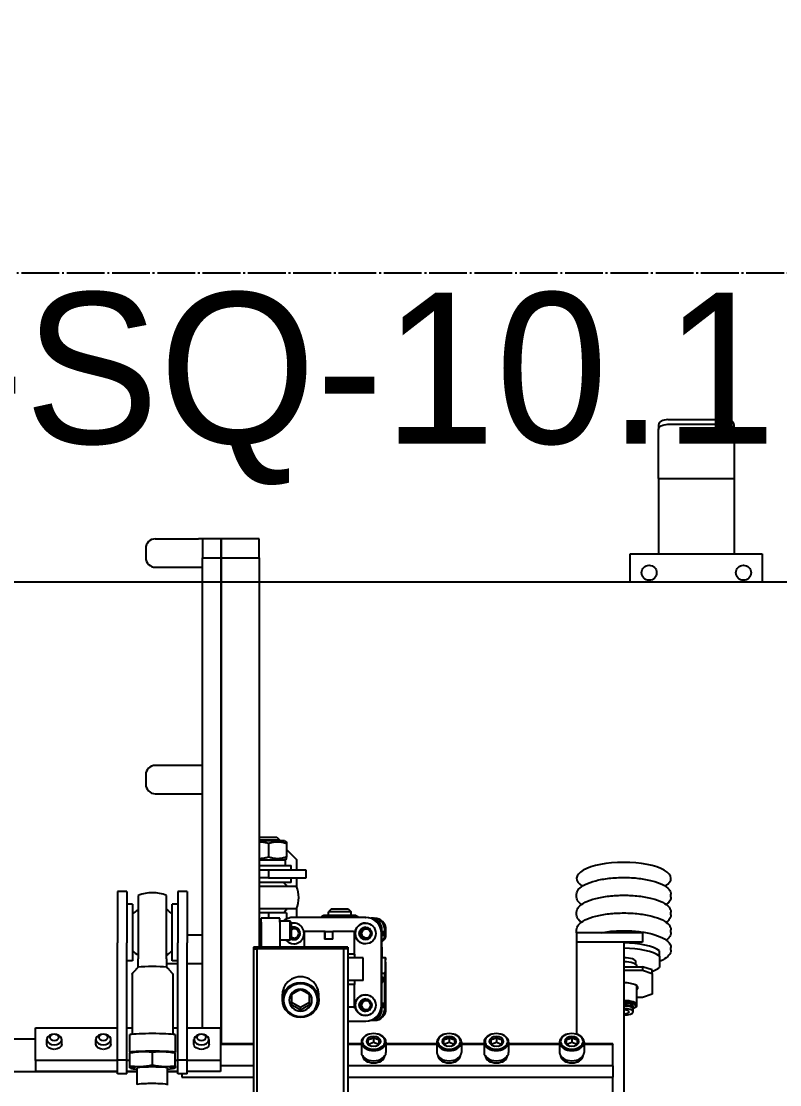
# Model space of a CAD drawing. Header units: millimetres. Extents: x -383313 to -161684, y -117025 to 99224.
# Drawn here: x -342946 to -342544, y -6012 to -5449 of the extents above; entities that cross this region are included whole.
import ezdxf
from ezdxf import colors
from ezdxf.entities.mleader import LeaderData, LeaderLine
from ezdxf.math import Vec2, Vec3

# ---------------------------------------------------------------- set-up
doc = ezdxf.new("R2010")
doc.units = ezdxf.units.MM
doc.header["$MEASUREMENT"] = 0
doc.linetypes.add('PS-GOST2.303 5', pattern=[24, 20, -1.5, 1, -1.5])
for name, color, linetype in [('PS_Оси', 5, 'PS-GOST2.303 5'), ('PV-5D2C5', 7, 'Continuous'), ('PV-6C3', 7, 'Continuous'), ('Робот', 30, 'Continuous')]:
    doc.layers.add(name, color=color, linetype=linetype)

# ---------------------------------------------------------------- blocks, each defined once
blk = doc.blocks.new('A$C26c17928')
at = {"layer": 'PV-5D2C5'}
for p, q in [((-387.74, 391.21), (-389.25, 391.21)), ((-378.35, 391.21), (-379.85, 391.21)), ((-368.95, 391.21), (-370.45, 391.21)), ((-359.55, 391.21), (-361.06, 391.21)), ((-356.51, 385.21), (-359.32, 385.21)), ((-356.51, 385.21), (-350.39, 385.21)), ((-377.08, 383.01), (-377.07, 383.02)), ((-349.13, 381.21), (-350.84, 376.21)), ((-347.25, 381.21), (-349.13, 381.21)), ((-348.97, 376.21), (-347.25, 381.21)), ((-347.25, 381.21), (-336.34, 381.21)), ((-336.34, 381.21), (-334.63, 376.21)), ((-368.9, 376.21), (-368.9, 341.21)), ((-368.9, 376.21), (-363.9, 376.21)), ((-363.9, 376.21), (-363.9, 341.21)), ((-352.06, 372.66), (-353.45, 372.66)), ((-350.84, 373.21), (-351.13, 373.21)), ((-350.84, 376.21), (-348.97, 376.21)), ((-350.84, 366.21), (-350.84, 376.21)), ((-348.97, 366.21), (-348.97, 376.21)), ((-330.53, 373.21), (-340.68, 373.21)), ((-334.63, 376.21), (-334.63, 373.21)), ((-329.16, 372.16), (-329.66, 372.73)), ((-363.9, 366.21), (-173.08, 366.21)), ((-328.92, 371.16), (-329.95, 371.16)), ((-326.95, 371.16), (-328.36, 371.16)), ((-310, 360.38), (-309.77, 360.38)), ((-310, 360.38), (-310, 345.21)), ((-309.77, 345.21), (-309.77, 360.38)), ((-298.35, 360.38), (-309.77, 360.38)), ((-298.35, 360.38), (-298.35, 220)), ((-298.35, 360.38), (-292.4, 360.38)), ((-292.4, 220), (-292.4, 360.38)), ((-280.38, 360.38), (-292.4, 360.38)), ((-377.08, 349.4), (-377.07, 349.39)), ((-310.94, 345.21), (-305.51, 345.21)), ((-387.74, 341.21), (-389.25, 341.21)), ((-378.35, 341.21), (-379.85, 341.21)), ((-368.95, 341.21), (-370.45, 341.21)), ((-368.9, 341.21), (-363.9, 341.21)), ((-363.9, 341.21), (-315.08, 341.21)), ((-315.24, 340.57), (-315.2, 340.73)), ((-313.49, 338.71), (-310.8, 338.71)), ((-309.7, 341.45), (-310.8, 338.71)), ((-310.8, 338.71), (-309.7, 335.97)), ((-315.24, 336.85), (-315.2, 336.69)), ((-310.94, 332.21), (-305.51, 332.21)), ((-310, 332.21), (-310, 305.21)), ((-309.77, 305.21), (-309.77, 332.21)), ((-310.94, 305.21), (-305.51, 305.21)), ((-315.24, 300.57), (-315.2, 300.73)), ((-313.49, 298.71), (-310.8, 298.71)), ((-309.7, 301.45), (-310.8, 298.71)), ((-310.8, 298.71), (-309.7, 295.97)), ((-315.24, 296.85), (-315.2, 296.69)), ((-310.94, 292.21), (-305.51, 292.21)), ((-310, 292.21), (-310, 280.21)), ((-309.77, 280.21), (-309.77, 292.21)), ((-310.94, 280.21), (-305.51, 280.21)), ((-309.7, 276.45), (-310.8, 273.71)), ((-315.24, 275.57), (-315.2, 275.73)), ((-315.24, 271.85), (-315.2, 271.69)), ((-313.49, 273.71), (-310.8, 273.71)), ((-310.8, 273.71), (-309.7, 270.97)), ((-310.94, 267.21), (-305.51, 267.21)), ((-310, 267.21), (-310, 240.21)), ((-309.77, 240.21), (-309.77, 267.21)), ((-367.61, 240.21), (-370.5, 240.21)), ((-367.61, 239.65), (-370.5, 239.65)), ((-351.5, 238.09), (-370.5, 238.09)), ((-367.5, 239.15), (-369.5, 239.15)), ((-369.5, 238.09), (-369.5, 239.15)), ((-330.5, 238.02), (-368.5, 238.02)), ((-330.5, 237.84), (-368.5, 237.84)), ((-367.5, 238.09), (-367.5, 239.15)), ((-364.12, 238.09), (-365.28, 239.25)), ((-364.69, 238.09), (-365.28, 238.68)), ((-356.45, 238.29), (-356.94, 238.09)), ((-356.36, 238.09), (-356.45, 238.29)), ((-356.45, 238.09), (-356.45, 238.29)), ((-355.52, 239.97), (-355.52, 238.09)), ((-351.5, 238.02), (-351.5, 238.09)), ((-347.5, 239.77), (-347.5, 239.65)), ((-347.5, 238.02), (-347.5, 239.65)), ((-328.5, 239.65), (-347.5, 239.65)), ((-344.87, 239.31), (-345.35, 238.02)), ((-344.87, 238.02), (-344.87, 239.31)), ((-342.67, 238.49), (-344.87, 239.31)), ((-331.39, 240.16), (-344.5, 240.16)), ((-342.67, 238.02), (-342.67, 238.49)), ((-331.5, 238.08), (-331.5, 239.15)), ((-329.5, 239.15), (-331.5, 239.15)), ((-328.5, 240.21), (-331.39, 240.21)), ((-328.5, 238.09), (-331.39, 238.09)), ((-329.5, 238.09), (-329.5, 239.15)), ((-310.94, 240.21), (-305.51, 240.21)), ((-376.5, 233.65), (-376.5, 234.21)), ((-376.5, 233.65), (-376.5, 232.39)), ((-369.02, 232.68), (-371.06, 231.51)), ((-365.94, 231.51), (-367.98, 232.68)), ((-331.02, 232.68), (-333.06, 231.51)), ((-327.94, 231.51), (-329.98, 232.68)), ((-322.5, 233.65), (-322.5, 234.21)), ((-322.5, 232.39), (-322.5, 233.65)), ((-315.24, 235.57), (-315.2, 235.73)), ((-315.24, 231.85), (-315.2, 231.69)), ((-313.49, 233.71), (-310.8, 233.71)), ((-309.7, 236.45), (-310.8, 233.71)), ((-310.8, 233.71), (-309.7, 230.97)), ((-377, 229.35), (-377, 229.52)), ((-377, 229.35), (-377, 191.35)), ((-371.5, 230.8), (-371.5, 228.15)), ((-371.27, 227.72), (-370, 226.99)), ((-371.19, 227.61), (-368.81, 226.23)), ((-370, 226.99), (-368.67, 226.22)), ((-368.33, 226.22), (-367, 226.99)), ((-368.19, 226.23), (-365.81, 227.61)), ((-367, 226.99), (-365.73, 227.72)), ((-365.5, 228.15), (-365.5, 230.8)), ((-355.5, 228.09), (-355.5, 220)), ((-343.5, 228.09), (-355.5, 228.09)), ((-343.5, 228.09), (-343.5, 220)), ((-333.5, 230.8), (-333.5, 228.15)), ((-333.27, 227.72), (-332, 226.99)), ((-333.19, 227.61), (-330.81, 226.23)), ((-332, 226.99), (-330.67, 226.22)), ((-330.33, 226.22), (-329, 226.99)), ((-330.19, 226.23), (-327.81, 227.61)), ((-329, 226.99), (-327.73, 227.72)), ((-327.5, 228.15), (-327.5, 230.8)), ((-322, 229.35), (-322, 229.52)), ((-322, 220), (-322, 229.35)), ((-310.94, 227.21), (-305.51, 227.21)), ((-310, 227.21), (-310, 220)), ((-309.77, 220), (-309.77, 227.21)), ((-381.5, 220.16), (-379.9, 221.76)), ((-381.5, 211.36), (-381.5, 220.16)), ((-379.9, 221.76), (-379.9, 209.76)), ((-378, 221.76), (-379.9, 221.76)), ((-378, 224.26), (-377.42, 225.26)), ((-378, 224.26), (-378, 215.76)), ((-369.5, 223.09), (-369.5, 223.35)), ((-369.5, 223.35), (-357.5, 223.35)), ((-369.5, 223.09), (-369.5, 212.02)), ((-361.17, 220), (-360.39, 220)), ((-361.17, 220), (-361.17, 170)), ((-360.39, 220), (-357.62, 220)), ((-360.39, 220), (-360.39, 218)), ((-360.39, 220), (-360.39, 170)), ((-357.62, 220), (-346.11, 220)), ((-357.5, 223.56), (-355.5, 223.56)), ((-357.5, 223.35), (-357.5, 223.56)), ((-357.5, 223.09), (-357.5, 223.35)), ((-357.5, 223.09), (-357.5, 220)), ((-346.11, 220), (-105.8, 220)), ((-343.5, 223.56), (-341.5, 223.56)), ((-341.5, 223.35), (-341.5, 223.56)), ((-341.5, 223.09), (-341.5, 223.35)), ((-341.5, 223.35), (-329.5, 223.35)), ((-341.5, 223.09), (-341.5, 220)), ((-329.5, 223.09), (-329.5, 223.35)), ((-329.5, 223.09), (-329.5, 220)), ((-378, 215.76), (-378, 207.26)), ((-357.62, 218), (-360.39, 218)), ((-346.11, 218), (-357.62, 218)), ((-105.8, 218), (-346.11, 218)), ((-381.5, 211.36), (-379.9, 209.76)), ((-378, 209.76), (-379.9, 209.76)), ((-365.5, 212.02), (-369.5, 212.02)), ((-369.5, 208.11), (-369.5, 212.02)), ((-365.5, 212.02), (-365.5, 207.72)), ((-361.26, 210.82), (-361.26, 179.18)), ((-378, 207.26), (-377.42, 206.26)), ((-369.5, 208.04), (-369.5, 208.11)), ((-365.5, 208.04), (-369.5, 208.04)), ((-369.5, 208.04), (-369.5, 207.84)), ((-369.5, 207.84), (-365.5, 207.84)), ((-369.5, 207.72), (-369.5, 207.84)), ((-369.5, 207.72), (-365.5, 207.72)), ((-369.5, 207.72), (-369.5, 197.09)), ((-333.3, 204.6), (-336.25, 204.6)), ((-398, 198), (-402, 198)), ((-402, 198), (-402, 178)), ((-398, 178), (-398, 198)), ((-329.49, 195), (-332.17, 199.8)), ((-413, 187.5), (-407.5, 193)), ((-402, 193), (-407.5, 193)), ((-393.07, 193), (-398, 193)), ((-393.5, 173), (-393.5, 192.83)), ((-377, 193), (-381.93, 193)), ((-381.5, 192.83), (-381.5, 173)), ((-371.5, 192.8), (-371.5, 190.15)), ((-369.02, 194.69), (-371.06, 193.51)), ((-361.26, 197.09), (-369.5, 197.09)), ((-365.94, 193.51), (-367.98, 194.69)), ((-365.5, 190.15), (-365.5, 192.8)), ((-332.17, 190.2), (-329.49, 195)), ((-327.9, 195), (-329.49, 195)), ((-417.5, 186.5), (-416.92, 187.5)), ((-417.5, 186.5), (-417.5, 178)), ((-416.07, 187.5), (-408.93, 187.5)), ((-407.5, 186.5), (-408.08, 187.5)), ((-407.5, 173), (-407.5, 187)), ((-404.5, 187), (-407.5, 187)), ((-404.5, 173), (-404.5, 190)), ((-402, 190), (-404.5, 190)), ((-395.5, 190), (-398, 190)), ((-395.5, 190), (-395.5, 173)), ((-379.5, 187.5), (-379.5, 178)), ((-379.5, 187.5), (-376.15, 187.5)), ((-374.5, 189.99), (-375, 189.49)), ((-365, 189.49), (-375, 189.49)), ((-375, 189.49), (-375, 184.09)), ((-374.5, 189.99), (-365.5, 189.99)), ((-365.5, 189.99), (-365, 189.49)), ((-365, 189.49), (-365, 184.09)), ((-419.5, 182.4), (-417.9, 184)), ((-419.5, 173.6), (-419.5, 182.4)), ((-417.9, 184), (-417.9, 173)), ((-417.5, 184), (-417.9, 184)), ((-374.5, 184.09), (-376.5, 184.09)), ((-376.5, 184.09), (-376.5, 174.09)), ((-374.5, 184.09), (-361.26, 184.09)), ((-333.3, 185.4), (-336.25, 185.4)), ((-417.5, 178), (-417.5, 173)), ((-416.07, 178), (-408.93, 178)), ((-402, 178), (-398, 178)), ((-402, 178), (-402, 173)), ((-398, 178), (-398, 173)), ((-379.5, 178), (-379.5, 173)), ((-379.5, 178), (-376.5, 178)), ((-567.5, 173), (-577.5, 173)), ((-577.5, 173), (-577.5, 153)), ((-567.5, 173), (-361.17, 173)), ((-567.5, 153), (-567.5, 173)), ((-419.5, 173.6), (-418.9, 173)), ((-374.5, 174.09), (-376.5, 174.09)), ((-374.5, 174.09), (-361.17, 174.09)), ((-373, 174.09), (-373, 173)), ((-367, 174.09), (-367, 173)), ((-362.5, 173), (-362.5, 174.09)), ((-361.17, 170), (-360.39, 170)), ((-357.62, 172), (-360.39, 172)), ((-360.39, 170), (-360.39, 172)), ((-360.39, 170), (-357.62, 170)), ((-346.11, 172), (-357.62, 172)), ((-357.62, 170), (-346.11, 170)), ((-105.8, 172), (-346.11, 172)), ((-346.11, 170), (-105.8, 170)), ((-310, 170), (-310, 152.5)), ((-309.77, 152.5), (-309.77, 170)), ((-298.35, 170), (-298.35, 152.5)), ((-292.4, 132.04), (-292.4, 170)), ((-577.5, 153), (-567.5, 153)), ((-567.5, 153), (-577.5, 153)), ((-577.5, 153), (-577.5, 143)), ((-310, 153), (-567.5, 153)), ((-567.5, 153), (-310, 153)), ((-567.5, 143), (-567.5, 153)), ((-318.47, 152.5), (-301.25, 152.5)), ((-318.47, 135), (-318.47, 152.5)), ((-301.25, 152.5), (-295.45, 152.5)), ((-301.25, 152.5), (-301.25, 135)), ((-295.45, 152.5), (-295.45, 135)), ((-309.86, 146.5), (-312.32, 146.5)), ((-577.5, 143), (-577.5, 141)), ((-577.5, 143), (-567.5, 143)), ((-577.5, 118), (-577.5, 141)), ((-318.47, 143), (-567.5, 143)), ((-562.5, 141), (-562.5, 143)), ((-562.5, 118), (-562.5, 141)), ((-457.5, 143), (-457.5, 141)), ((-457.5, 141), (-457.5, 118)), ((-442.5, 141), (-442.5, 143)), ((-442.5, 118), (-442.5, 141)), ((-367.5, 143), (-367.5, 141)), ((-367.5, 141), (-367.5, 135)), ((-352.5, 141), (-352.5, 143)), ((-352.5, 135), (-352.5, 141)), ((-315.05, 143.24), (-314.94, 143.74)), ((-315.05, 141.76), (-314.94, 141.26)), ((-309.86, 138.5), (-312.32, 138.5)), ((-390.7, 135), (-363.58, 135)), ((-390.7, 135), (-390.7, 130)), ((-390.7, 130), (-363.58, 130)), ((-384.03, 130), (-384.03, 127)), ((-301.42, 135), (-363.58, 135)), ((-301.42, 130), (-363.58, 130)), ((-354.03, 130), (-354.03, 127)), ((-352.5, 124), (-352.5, 130)), ((-318.47, 127.3), (-318.47, 130)), ((-294.18, 135), (-301.42, 135)), ((-301.42, 135), (-301.42, 130)), ((-294.18, 130), (-301.42, 130)), ((-301.25, 130), (-301.25, 128.5)), ((-295.45, 130), (-295.45, 124.5)), ((-295.45, 124.5), (-295.45, 130)), ((-294.18, 135), (-294.18, 130)), ((-294.18, 132.04), (-292.4, 132.04)), ((-355.11, 124), (-388.64, 124)), ((-354.03, 127), (-384.03, 127)), ((-346.88, 127.3), (-315.06, 127.3)), ((-314.92, 128.5), (-305.61, 128.5)), ((-305.39, 128.5), (-305.61, 128.5)), ((-305.39, 127.6), (-305.16, 128.5)), ((-298.31, 128.5), (-305.03, 128.5)), ((-296.99, 127.6), (-297.22, 128.5)), ((-288.39, 124.5), (-297.2, 124.5)), ((-572.5, 113), (-567.5, 113)), ((-452.5, 113), (-447.5, 113)), ((-298.8, 116.5), (-305.52, 116.5)), ((-388.64, 109), (-355.11, 109)), ((-288.39, 108.5), (-297.2, 108.5)), ((-295.45, 108.5), (-295.45, 103)), ((-295.45, 103), (-295.45, 108.5)), ((-390.7, 103), (-363.58, 103)), ((-390.7, 103), (-390.7, 98)), ((-384.03, 106), (-354.03, 106)), ((-384.03, 106), (-384.03, 103)), ((-301.42, 103), (-363.58, 103)), ((-354.03, 106), (-354.03, 103)), ((-346.88, 105.7), (-315.06, 105.7)), ((-318.47, 103), (-318.47, 105.7)), ((-305.61, 104.5), (-314.92, 104.5)), ((-305.61, 104.5), (-305.16, 104.5)), ((-305.39, 105.4), (-305.16, 104.5)), ((-298.31, 104.5), (-305.03, 104.5)), ((-294.18, 103), (-301.42, 103)), ((-301.42, 103), (-301.42, 98)), ((-301.25, 104.5), (-301.25, 103)), ((-296.99, 105.4), (-297.22, 104.5)), ((-294.18, 103), (-294.18, 98)), ((-390.7, 98), (-363.58, 98)), ((-301.42, 98), (-363.58, 98)), ((-318.47, 54.5), (-318.47, 98)), ((-294.18, 98), (-301.42, 98)), ((-301.25, 98), (-301.25, 54.5)), ((-295.45, 98), (-295.45, 54.5)), ((-295.45, -141.29), (-295.45, 98)), ((-315.05, 91.24), (-314.94, 91.74)), ((-309.86, 94.5), (-312.32, 94.5)), ((-315.05, 89.76), (-314.94, 89.26)), ((-309.86, 86.5), (-312.32, 86.5)), ((-309.86, 68.5), (-312.32, 68.5)), ((-315.05, 65.24), (-314.94, 65.74)), ((-315.05, 63.76), (-314.94, 63.26)), ((-309.86, 60.5), (-312.32, 60.5)), ((-301.25, 54.5), (-318.47, 54.5)), ((-312.67, -80.29), (-312.67, 54.5)), ((-301.25, 54.5), (-295.45, 54.5))]:
    blk.add_line(p, q, dxfattribs=at)
for centre, radius, start, end in [((-387.5, 178), 16, 67.9757, 112.0243), ((-387.5, 178), 11.35, 121.9069, 134.8071), ((-387.5, 178), 11.35, 45.1929, 58.0931), ((-369.03, 116.5), 21, 159.0752, 180), ((-369.03, 116.5), 14.25, 132.5369, 148.2431), ((-369.03, 116.5), 14.25, 31.7569, 47.4631), ((-572.5, 118), 5, 180, 270), ((-567.5, 118), 5, 270, 0), ((-452.5, 118), 5, 180, 270), ((-447.5, 118), 5, 270, 0), ((-369.03, 116.5), 21, 180, 200.9248), ((-369.03, 116.5), 14.25, 211.7569, 227.4631), ((-369.03, 116.5), 14.25, 312.5369, 328.2431)]:
    blk.add_arc(centre, radius, start, end, dxfattribs=at)
for centre, major_axis, ratio, start_param, end_param in [((-397.61, 366.21), (0, 25), 0.34202, -0.495637, 1.570796), ((-356.27, 366.21), (0, -21), 0.34202, -2.701617, -1.570796), ((-353.45, 366.21), (0, -21), 0.34202, -2.701617, -1.570796), ((-353.45, 366.21), (0, 21), 0.34202, -0.775193, -0.439976), ((-353.45, 366.21), (0, 6.45), 0.34202, 0, 1.570796), ((-351.13, 366.21), (0, 7), 0.34202, 0, 1.570796), ((-339.76, 366.21), (0, 7.5), 0.34202, -0.367208, 1.570796), ((-330.53, 366.21), (0, 7), 0.34202, 0, 1.570796), ((-329.95, 366.21), (0, 6.39), 0.34202, 0, 1.570796), ((-330.53, 366.21), (0, 7), 0.34202, -0.372527, 0), ((-329.95, 366.21), (0, 6.39), 0.34202, -0.692725, 0), ((-397.61, 366.21), (0, -25), 0.34202, -1.570796, 0.495637), ((-329.95, 366.21), (0, 4.95), 0.34202, 0, 1.570796), ((-328.92, 366.21), (0, 4.95), 0.34202, 0, 1.570796), ((-328.36, 366.21), (0, 4.95), 0.34202, 0, 1.570796), ((-328.92, 366.21), (0, 4.95), 0.34202, -0.167293, 0), ((-326.95, 366.21), (0, 4.95), 0.34202, 0, 1.570796), ((-326.95, 366.21), (0, 3), 0.34202, 0, 1.570796), ((-326.95, 366.21), (0, 4.95), 0.34202, -1.570796, 0), ((-326.95, 366.21), (0, 3), 0.34202, -1.570796, 0), ((-310.94, 338.71), (0, 6.5), 0.688988, -1.570796, 1.25525), ((-305.51, 338.71), (0, 6.5), 0.688988, -1.570796, 0), ((-304.06, 338.71), (0, -6), 0.688988, 0.072299, 3.069293), ((-310.94, 338.71), (0, -6.5), 0.688988, -1.25525, 1.570796), ((-305.51, 338.71), (0, -6.5), 0.688988, 0, 1.570796), ((-310.94, 298.71), (0, 6.5), 0.688988, -1.570796, 1.25525), ((-305.51, 298.71), (0, 6.5), 0.688988, -1.570796, 0), ((-304.06, 298.71), (0, -6), 0.688988, 0.072299, 3.069293), ((-310.94, 298.71), (0, -6.5), 0.688988, -1.25525, 1.570796), ((-305.51, 298.71), (0, -6.5), 0.688988, 0, 1.570796), ((-310.94, 273.71), (0, 6.5), 0.688988, -1.570796, 1.25525), ((-305.51, 273.71), (0, 6.5), 0.688988, -1.570796, 0), ((-304.06, 273.71), (0, -6), 0.688988, 0.072299, 3.069293), ((-310.94, 273.71), (0, -6.5), 0.688988, -1.25525, 1.570796), ((-305.51, 273.71), (0, -6.5), 0.688988, 0, 1.570796), ((-368.5, 229.52), (-8.5, 0), 0.999849, -1.570796, 0), ((-368.5, 229.35), (-8.5, 0), 0.999849, -1.570796, 0), ((-370.5, 234.21), (-6, 0), 0.999849, -1.570796, 0), ((-370.5, 233.65), (-6, 0), 0.999849, -1.570796, 0), ((-370.5, 232.09), (-6, 0), 0.999849, -1.570796, -0.055185), ((-370.5, 231.52), (-6, 0), 0.999849, -1.372908, -0.197888), ((-367.61, 236.91), (-3.3, 0), 0.999849, -2.356388, -1.570796), ((-367.61, 236.35), (-3.3, 0), 0.999849, -2.356388, -1.570796), ((-344.5, 239.97), (-11.02, 0), 0.017379, -1.570796, 1.23144), ((-348.5, 239.77), (1, 0), 0.017379, 0, 1.23144), ((-331.39, 234.79), (-3.3, 0), 0.999849, -1.570796, -1.369471), ((-331.39, 236.91), (-3.3, 0), 0.999849, -1.570796, -1.393274), ((-330.5, 229.52), (8.5, 0), 0.999849, 0, 1.570796), ((-330.5, 229.35), (8.5, 0), 0.999849, 0, 1.570796), ((-328.5, 234.21), (6, 0), 0.999849, 0, 1.570796), ((-328.5, 233.65), (6, 0), 0.999849, 0, 1.570796), ((-328.5, 232.09), (6, 0), 0.999849, 0.055185, 1.570796), ((-328.5, 231.52), (6, 0), 0.999849, 0.197888, 1.372908), ((-310.94, 233.71), (0, 6.5), 0.688988, -1.570796, 1.25525), ((-305.51, 233.71), (0, 6.5), 0.688988, -1.570796, 0), ((-304.06, 233.71), (0, -6), 0.688988, 0.072299, 3.069293), ((-368.5, 229.59), (-3, 0), 0.999849, -0.846506, 0), ((-368.5, 229.59), (-3, 0), 0.999849, -1.893704, -1.247889), ((-368.5, 229.59), (3, 0), 0.999849, 0, 0.846506), ((-330.5, 229.59), (-3, 0), 0.999849, -0.846506, 0), ((-330.5, 229.59), (-3, 0), 0.999849, -1.893704, -1.247889), ((-330.5, 229.59), (3, 0), 0.999849, 0, 0.846506), ((-310.94, 233.71), (0, -6.5), 0.688988, -1.25525, 1.570796), ((-305.51, 233.71), (0, -6.5), 0.688988, 0, 1.570796), ((-368.5, 229.42), (-5.5, 0), 0.999849, 0.007111, 3.134482), ((-368.5, 229.52), (-3.3, 0), 0.999849, 0.014485, 3.127107), ((-368.5, 229.59), (-3, 0), 0.999849, 0, 1.047198), ((-368.5, 229.8), (-2.46, 0), 0.999849, 0.040518, 3.101075), ((-368.5, 229.59), (3, 0), 0.999849, -2.094395, -1.047198), ((-368.5, 229.59), (3, 0), 0.999849, -1.047198, 0), ((-330.5, 229.42), (-5.5, 0), 0.999849, 0.007111, 3.134482), ((-330.5, 229.52), (-3.3, 0), 0.999849, 0.014485, 3.127107), ((-330.5, 229.59), (-3, 0), 0.999849, 0, 1.047198), ((-330.5, 229.8), (-2.46, 0), 0.999849, 0.040518, 3.101075), ((-330.5, 229.59), (3, 0), 0.999849, -2.094395, -1.047198), ((-330.5, 229.59), (3, 0), 0.999849, -1.047198, 0), ((-336.25, 195), (0, 9.6), 0.965926, 0, 3.141593), ((-333.3, 195), (0, -9.6), 0.965926, -4.712389, 1.570796), ((-368.5, 191.35), (5.5, 0), 0.999849, 0, 3.392164), ((-368.5, 191.43), (3.3, 0), 0.999849, 0, 3.593814), ((-368.5, 191.6), (-3, 0), 0.999849, -0.846506, 0), ((-368.5, 191.6), (-3, 0), 0.999849, 0, 0.565342), ((-368.5, 191.6), (2.46, 0), 0.999849, 0, 3.859122), ((-368.5, 191.8), (-2.46, 0), 0.999849, 0.040518, 0.8309), ((-368.5, 191.6), (-3, 0), 0.999849, -1.893704, -1.247889), ((-368.5, 191.8), (2.46, 0), 0.999849, -0.8309, -0.040518), ((-368.5, 191.6), (2.46, 0), 0.999849, -0.717529, 0), ((-368.5, 191.6), (3, 0), 0.999849, 0, 0.846506), ((-368.5, 191.6), (3, 0), 0.999849, -0.565342, 0), ((-368.5, 191.35), (-8.5, 0), 0.999849, 0, 0.700212), ((-370.5, 189.53), (-6, 0), 0.999849, 0.265897, 0.722734), ((-368.5, 191.43), (-5.5, 0), 0.999849, 0.007111, 0.26528), ((-368.5, 191.53), (-3.3, 0), 0.999849, 0.014485, 0.484691), ((-368.5, 191.53), (3.3, 0), 0.999849, -0.484691, -0.014485), ((-368.5, 191.43), (3.3, 0), 0.999849, -0.452222, 0), ((-368.5, 191.43), (5.5, 0), 0.999849, -0.881021, -0.007111), ((-368.5, 191.35), (5.5, 0), 0.999849, -0.881021, 0), ((-312.32, 142.5), (0, -4), 0.688988, -1.25525, 4.396843), ((-350.17, 116.5), (0, -10.8), 0.069756, -2.338444, -1.570796), ((-314.49, 116.5), (0, -13.5), 0.069756, -2.66571, -0.475882), ((-305.18, 116.5), (0, -13.5), 0.069756, -2.66571, -0.475882), ((-305.18, 116.5), (0, 11.5), 0.069756, 0.264027, 2.877565), ((-297.2, 116.5), (0, 11.5), 0.069756, 0, 3.943062), ((-297.2, 116.5), (0, 8), 0.069756, 0, 3.141593), ((-297.2, 116.5), (0, 11.5), 0.069756, -0.801469, 0), ((-288.39, 116.5), (0, 8), 0.069756, 0, 3.211577), ((-288.39, 116.5), (0, 8), 0.069756, -0.069984, 0), ((-350.17, 116.5), (0, -10.8), 0.069756, -1.570796, -0.803149), ((-312.32, 90.5), (0, -4), 0.688988, -1.25525, 4.396843), ((-312.32, 64.5), (0, -4), 0.688988, -1.25525, 4.396843)]:
    blk.add_ellipse(centre, major_axis=major_axis, ratio=ratio, start_param=start_param, end_param=end_param, dxfattribs=at)
at = {"layer": 'PV-5D2C5', "extrusion": (0, 0, -1)}
for centre, major_axis, ratio, start_param, end_param in [((-311.31, 338.71), (0, 6), 0.688988, -4.712389, 1.570796), ((-311.31, 338.71), (0, 3.75), 0.688988, -1.570796, 4.712389), ((-311.31, 298.71), (0, 6), 0.688988, -4.712389, 1.570796), ((-311.31, 298.71), (0, 3.75), 0.688988, -1.570796, 4.712389), ((-311.31, 273.71), (0, 6), 0.688988, -4.712389, 1.570796), ((-311.31, 273.71), (0, 3.75), 0.688988, -1.570796, 4.712389), ((-358.4, 238), (3, 0), 0.017379, -2.742613, -0.39898), ((-311.31, 233.71), (0, 6), 0.688988, -4.712389, 1.570796), ((-311.31, 233.71), (0, 3.75), 0.688988, -1.570796, 4.712389), ((-333.14, 195), (0, 9), 0.965926, -4.712389, 1.570796), ((-333.14, 195), (0, -6), 0.965926, -1.570796, 4.712389), ((-309.86, 142.5), (0, 4), 0.688988, 0, 3.141593), ((-313.48, 142.5), (0, -2.4), 0.688988, -4.712389, 1.570796), ((-313.48, 90.5), (0, -2.4), 0.688988, -4.712389, 1.570796), ((-309.86, 90.5), (0, 4), 0.688988, 0, 1.570796), ((-309.86, 90.5), (0, -4), 0.688988, -1.570796, 0), ((-309.86, 64.5), (0, 4), 0.688988, 0, 1.570796), ((-313.48, 64.5), (0, -2.4), 0.688988, -4.712389, 1.570796), ((-309.86, 64.5), (0, -4), 0.688988, -1.570796, 0)]:
    blk.add_ellipse(centre, major_axis=major_axis, ratio=ratio, start_param=start_param, end_param=end_param, dxfattribs=at)
for centre, major_axis in [((-344.5, 239.97), (6.58, 0)), ((-340.6, 239.73), (3, 0))]:
    blk.add_ellipse(centre, major_axis=major_axis, ratio=0.017379, dxfattribs=at)
at = {"layer": 'PV-5D2C5'}
for centre, major_axis in [((-368.5, 229.35), (5.5, 0)), ((-368.5, 229.42), (3.3, 0)), ((-368.5, 229.6), (2.46, 0)), ((-330.5, 229.35), (5.5, 0)), ((-330.5, 229.42), (3.3, 0)), ((-330.5, 229.6), (2.46, 0))]:
    blk.add_ellipse(centre, major_axis=major_axis, ratio=0.999849, dxfattribs=at)
for points, knots in [([(-389.25, 341.21), (-390.16, 341.21), (-391.06, 341.59), (-392.81, 343.05), (-393.67, 344.24), (-395.21, 347.33), (-395.89, 349.24), (-396.99, 353.56), (-397.42, 355.96), (-397.99, 361.02), (-398.13, 363.67), (-398.12, 368.97), (-397.97, 371.61), (-397.39, 376.64), (-396.96, 379.02), (-395.85, 383.28), (-395.18, 385.15), (-393.63, 388.24), (-392.76, 389.44), (-391, 390.85), (-390.13, 391.21), (-389.25, 391.21)], [1.570796, 1.570796, 1.570796, 1.570796, 1.849241, 1.849241, 2.17119, 2.17119, 2.499628, 2.499628, 2.823729, 2.823729, 3.14612, 3.14612, 3.46809, 3.46809, 3.790506, 3.790506, 4.114666, 4.114666, 4.443149, 4.443149, 4.712389, 4.712389, 4.712389, 4.712389]), ([(-379.85, 341.21), (-380.76, 341.21), (-381.66, 341.59), (-383.42, 343.05), (-384.27, 344.24), (-385.81, 347.33), (-386.49, 349.24), (-387.6, 353.56), (-388.02, 355.96), (-388.59, 361.02), (-388.74, 363.67), (-388.73, 368.97), (-388.58, 371.61), (-387.99, 376.64), (-387.56, 379.02), (-386.46, 383.28), (-385.78, 385.15), (-384.23, 388.24), (-383.36, 389.44), (-381.6, 390.85), (-380.73, 391.21), (-379.85, 391.21)], [1.570796, 1.570796, 1.570796, 1.570796, 1.849241, 1.849241, 2.17119, 2.17119, 2.499628, 2.499628, 2.823729, 2.823729, 3.14612, 3.14612, 3.46809, 3.46809, 3.790506, 3.790506, 4.114666, 4.114666, 4.443149, 4.443149, 4.712389, 4.712389, 4.712389, 4.712389]), ([(-387.74, 391.21), (-386.83, 391.21), (-385.94, 390.83), (-384.66, 389.76), (-384.22, 389.28), (-383.8, 388.71)], [4.712389, 4.712389, 4.712389, 4.712389, 4.9908341, 4.9908341, 5.1489982, 5.1489982, 5.1489982, 5.1489982]), ([(-370.45, 341.21), (-371.37, 341.21), (-372.26, 341.59), (-374.02, 343.05), (-374.87, 344.24), (-376.41, 347.33), (-377.09, 349.24), (-378.2, 353.56), (-378.63, 355.96), (-379.19, 361.02), (-379.34, 363.67), (-379.33, 368.97), (-379.18, 371.61), (-378.6, 376.64), (-378.17, 379.02), (-377.06, 383.28), (-376.39, 385.15), (-374.84, 388.24), (-373.96, 389.44), (-372.21, 390.85), (-371.34, 391.21), (-370.45, 391.21)], [1.570796, 1.570796, 1.570796, 1.570796, 1.849241, 1.849241, 2.17119, 2.17119, 2.499628, 2.499628, 2.823729, 2.823729, 3.14612, 3.14612, 3.46809, 3.46809, 3.790506, 3.790506, 4.114666, 4.114666, 4.443149, 4.443149, 4.712389, 4.712389, 4.712389, 4.712389]), ([(-378.35, 391.21), (-377.43, 391.21), (-376.54, 390.83), (-375.26, 389.76), (-374.82, 389.28), (-374.4, 388.71)], [4.712389, 4.712389, 4.712389, 4.712389, 4.9908341, 4.9908341, 5.1489982, 5.1489982, 5.1489982, 5.1489982]), ([(-368.9, 354.34), (-369.15, 355.67), (-369.35, 357.06), (-369.8, 361.02), (-369.94, 363.67), (-369.93, 368.97), (-369.78, 371.61), (-369.2, 376.64), (-368.77, 379.02), (-367.66, 383.28), (-366.99, 385.15), (-365.44, 388.24), (-364.57, 389.44), (-362.81, 390.85), (-361.94, 391.21), (-361.06, 391.21)], [2.640127, 2.640127, 2.640127, 2.640127, 2.823729, 2.823729, 3.14612, 3.14612, 3.46809, 3.46809, 3.790506, 3.790506, 4.114666, 4.114666, 4.443149, 4.443149, 4.712389, 4.712389, 4.712389, 4.712389]), ([(-368.95, 391.21), (-368.04, 391.21), (-367.14, 390.83), (-365.86, 389.76), (-365.42, 389.28), (-365, 388.71)], [4.712389, 4.712389, 4.712389, 4.712389, 4.9908341, 4.9908341, 5.1489982, 5.1489982, 5.1489982, 5.1489982]), ([(-359.55, 391.21), (-358.64, 391.21), (-357.74, 390.83), (-355.99, 389.36), (-355.14, 388.17), (-354.15, 386.2), (-353.93, 385.72), (-353.72, 385.21)], [4.712389, 4.712389, 4.712389, 4.712389, 4.9908341, 4.9908341, 5.3127826, 5.3127826, 5.4078304, 5.4078304, 5.4078304, 5.4078304]), ([(-383.8, 343.71), (-384.24, 343.1), (-384.71, 342.6), (-385.99, 341.56), (-386.86, 341.21), (-387.74, 341.21)], [7.4173724, 7.4173724, 7.4173724, 7.4173724, 7.5847421, 7.5847421, 7.8539816, 7.8539816, 7.8539816, 7.8539816]), ([(-374.4, 343.71), (-374.85, 343.1), (-375.31, 342.6), (-376.6, 341.56), (-377.46, 341.21), (-378.35, 341.21)], [7.4173724, 7.4173724, 7.4173724, 7.4173724, 7.5847421, 7.5847421, 7.8539816, 7.8539816, 7.8539816, 7.8539816]), ([(-361.19, 210), (-361.24, 210.3), (-361.26, 210.61), (-361.25, 211.18), (-361.22, 211.45), (-361.17, 211.71)], [0.00306113, 0.00306113, 0.00306113, 0.00306113, 0.004130671, 0.004130671, 0.005106091, 0.005106091, 0.005106091, 0.005106091]), ([(-361.17, 178.29), (-361.22, 178.55), (-361.25, 178.82), (-361.26, 179.39), (-361.24, 179.7), (-361.19, 180)], [0.00306113, 0.00306113, 0.00306113, 0.00306113, 0.004036551, 0.004036551, 0.005106091, 0.005106091, 0.005106091, 0.005106091]), ([(-355.11, 124), (-354.35, 124), (-353.59, 124), (-352.12, 124), (-351.4, 124), (-350.71, 124)], [0.026270027, 0.026270027, 0.026270027, 0.026270027, 0.029506027, 0.029506027, 0.032742027, 0.032742027, 0.032742027, 0.032742027]), ([(-305.03, 128.5), (-305.23, 127.5), (-305.39, 126.5), (-305.65, 124.5), (-305.82, 122.5), (-305.81, 120.5), (-305.72, 118.5), (-305.63, 117.5), (-305.52, 116.5)], [0.00000023, 0.00000023, 0.00000023, 0.00000023, 0.00346433, 0.00346433, 0.00692843, 0.01039254, 0.01039254, 0.01385664, 0.01385664, 0.01385664, 0.01385664]), ([(-305.16, 128.5), (-305.16, 128.5), (-305.16, 128.5), (-305.15, 128.5), (-305.11, 128.5), (-305.03, 128.5)], [0.021868197, 0.021868197, 0.021868197, 0.021868197, 0.022099486, 0.022099486, 0.025586343, 0.025586343, 0.025586343, 0.025586343]), ([(-298.8, 116.5), (-298.6, 117.5), (-298.44, 118.5), (-298.18, 120.5), (-298.01, 122.5), (-298.02, 124.5), (-298.11, 126.5), (-298.2, 127.5), (-298.31, 128.5)], [0.00000023, 0.00000023, 0.00000023, 0.00000023, 0.00346433, 0.00346433, 0.00692843, 0.01039254, 0.01039254, 0.01385664, 0.01385664, 0.01385664, 0.01385664]), ([(-298.31, 128.5), (-298.08, 128.5), (-297.87, 128.5), (-297.54, 128.5), (-297.42, 128.5), (-297.26, 128.5), (-297.22, 128.5), (-297.22, 128.5)], [0.01533972, 0.01533972, 0.01533972, 0.01533972, 0.01882658, 0.01882658, 0.02231344, 0.02231344, 0.02558634, 0.02558634, 0.02558634, 0.02558634]), ([(-305.52, 116.5), (-305.63, 115.5), (-305.72, 114.5), (-305.81, 112.5), (-305.82, 110.5), (-305.65, 108.5), (-305.39, 106.5), (-305.23, 105.5), (-305.03, 104.5)], [0.00000023, 0.00000023, 0.00000023, 0.00000023, 0.00346433, 0.00346433, 0.00692843, 0.01039254, 0.01039254, 0.01385664, 0.01385664, 0.01385664, 0.01385664]), ([(-298.31, 104.5), (-298.2, 105.5), (-298.11, 106.5), (-298.02, 108.5), (-298.01, 110.5), (-298.18, 112.5), (-298.44, 114.5), (-298.6, 115.5), (-298.8, 116.5)], [0.00000023, 0.00000023, 0.00000023, 0.00000023, 0.00346433, 0.00346433, 0.00692843, 0.01039254, 0.01039254, 0.01385664, 0.01385664, 0.01385664, 0.01385664]), ([(-350.71, 109), (-351.41, 109), (-352.13, 109), (-353.6, 109), (-354.35, 109), (-355.11, 109)], [0.049785818, 0.049785818, 0.049785818, 0.049785818, 0.053002819, 0.053002819, 0.056219821, 0.056219821, 0.056219821, 0.056219821]), ([(-305.03, 104.5), (-305.11, 104.5), (-305.15, 104.5), (-305.16, 104.5), (-305.16, 104.5), (-305.16, 104.5)], [0.021868197, 0.021868197, 0.021868197, 0.021868197, 0.025355054, 0.025355054, 0.025586343, 0.025586343, 0.025586343, 0.025586343]), ([(-297.22, 104.5), (-297.22, 104.5), (-297.26, 104.5), (-297.42, 104.5), (-297.54, 104.5), (-297.87, 104.5), (-298.08, 104.5), (-298.31, 104.5)], [0.01533972, 0.01533972, 0.01533972, 0.01533972, 0.01861263, 0.01861263, 0.02209949, 0.02209949, 0.02558634, 0.02558634, 0.02558634, 0.02558634])]:
    blk.add_open_spline(points, degree=3, knots=knots, dxfattribs=at)
blk.add_open_spline([(-368.9, 341.21), (-368.91, 341.21), (-368.93, 341.21), (-368.95, 341.21)], degree=3, dxfattribs=at)
for points, weights, degree in [([(-312.29, 341.71), (-312.26, 340.21), (-313.49, 338.71)], [1.04422863406, 1.20577136594, 1.04422863406], 2), ([(-313.49, 338.71), (-312.26, 337.21), (-312.29, 335.71)], [1.04422863406, 1.20577136594, 1.04422863406], 2), ([(-309.91, 341.71), (-310.47, 341.71), (-312.29, 341.71)], [1.04422863406, 1.20577136594, 1.04422863406], 2), ([(-308.83, 339.76), (-309.06, 340.67), (-309.91, 341.71)], [1.11661653884, 1.15102198319, 1.04422863406], 2), ([(-312.29, 335.71), (-310.47, 335.71), (-309.91, 335.71)], [1.04422863406, 1.20577136594, 1.04422863406], 2), ([(-309.91, 335.71), (-309.06, 336.75), (-308.83, 337.66)], [1.04422863406, 1.1510219832, 1.11661653884], 2), ([(-312.29, 301.71), (-312.26, 300.21), (-313.49, 298.71)], [1.04422863406, 1.20577136594, 1.04422863406], 2), ([(-313.49, 298.71), (-312.26, 297.21), (-312.29, 295.71)], [1.04422863406, 1.20577136594, 1.04422863406], 2), ([(-309.91, 301.71), (-310.47, 301.71), (-312.29, 301.71)], [1.04422863406, 1.20577136594, 1.04422863406], 2), ([(-308.83, 299.76), (-309.06, 300.67), (-309.91, 301.71)], [1.11661653884, 1.15102198319, 1.04422863406], 2), ([(-312.29, 295.71), (-310.47, 295.71), (-309.91, 295.71)], [1.04422863406, 1.20577136594, 1.04422863406], 2), ([(-309.91, 295.71), (-309.06, 296.75), (-308.83, 297.66)], [1.04422863406, 1.1510219832, 1.11661653884], 2), ([(-312.29, 276.71), (-312.26, 275.21), (-313.49, 273.71)], [1.04422863406, 1.20577136594, 1.04422863406], 2), ([(-309.91, 276.71), (-310.47, 276.71), (-312.29, 276.71)], [1.04422863406, 1.20577136594, 1.04422863406], 2), ([(-308.83, 274.76), (-309.06, 275.67), (-309.91, 276.71)], [1.11661653884, 1.15102198319, 1.04422863406], 2), ([(-313.49, 273.71), (-312.26, 272.21), (-312.29, 270.71)], [1.04422863406, 1.20577136594, 1.04422863406], 2), ([(-312.29, 270.71), (-310.47, 270.71), (-309.91, 270.71)], [1.04422863406, 1.20577136594, 1.04422863406], 2), ([(-309.91, 270.71), (-309.06, 271.75), (-308.83, 272.66)], [1.04422863406, 1.1510219832, 1.11661653884], 2), ([(-312.29, 236.71), (-312.26, 235.21), (-313.49, 233.71)], [1.04422863406, 1.20577136594, 1.04422863406], 2), ([(-309.91, 236.71), (-310.47, 236.71), (-312.29, 236.71)], [1.04422863406, 1.20577136594, 1.04422863406], 2), ([(-308.83, 234.76), (-309.06, 235.67), (-309.91, 236.71)], [1.11661653884, 1.15102198319, 1.04422863406], 2), ([(-313.49, 233.71), (-312.26, 232.21), (-312.29, 230.71)], [1.04422863406, 1.20577136594, 1.04422863406], 2), ([(-309.91, 230.71), (-309.06, 231.75), (-308.83, 232.66)], [1.04422863406, 1.1510219832, 1.11661653884], 2), ([(-312.29, 230.71), (-310.47, 230.71), (-309.91, 230.71)], [1.04422863406, 1.20577136594, 1.04422863406], 2), ([(-377.42, 225.26), (-377.42, 225.26), (-377, 225.26)], [1.39595654066, 1.39595654066, 1.34416713859], 2), ([(-377, 223.8), (-377.82, 220.51), (-377, 217.22)], [1.34416713859, 1.44774594272, 1.34416713859], 2), ([(-377, 214.3), (-377.82, 211.01), (-377, 207.72)], [1.34416713859, 1.44774594272, 1.34416713859], 2), ([(-377, 206.26), (-377.42, 206.26), (-377.42, 206.26)], [1.34416713859, 1.39595654066, 1.39595654066], 2), ([(-335.94, 199.8), (-337.63, 197.4), (-338.61, 195)], [1.04422863406, 1.20577136594, 1.04422863406], 2), ([(-330.58, 199.8), (-333.62, 199.8), (-335.94, 199.8)], [1.04422863406, 1.20577136594, 1.04422863406], 2), ([(-327.9, 195), (-329.6, 197.4), (-330.58, 199.8)], [1.04422863406, 1.20577136594, 1.04422863406], 2), ([(-338.61, 195), (-337.63, 192.6), (-335.94, 190.2)], [1.04422863406, 1.20577136594, 1.04422863406], 2), ([(-330.58, 190.2), (-329.6, 192.6), (-327.9, 195)], [1.04422863406, 1.20577136594, 1.04422863406], 2), ([(-416.92, 187.5), (-416.92, 187.5), (-416.07, 187.5)], [1.39595654066, 1.39595654066, 1.29573137036], 2), ([(-416.07, 187.5), (-417.66, 182.75), (-416.07, 178)], [1.29573137036, 1.49618171095, 1.29573137036], 2), ([(-408.08, 187.5), (-408.08, 187.5), (-408.93, 187.5)], [1.39595654066, 1.39595654066, 1.29573137036], 2), ([(-408.93, 187.5), (-407.34, 182.75), (-408.93, 178)], [1.29573137036, 1.49618171095, 1.29573137036], 2), ([(-335.94, 190.2), (-333.62, 190.2), (-330.58, 190.2)], [1.04422863406, 1.20577136594, 1.04422863406], 2), ([(-416.07, 178), (-416.97, 175.32), (-416.92, 173)], [1.29573137036, 1.40163826171, 1.39563444637], 2), ([(-408.93, 178), (-408.03, 175.32), (-408.08, 173)], [1.29573137036, 1.40163826171, 1.39563444637], 2), ([(-350.71, 124), (-348.5, 126.08), (-347.09, 127.3), (-346.88, 127.3)], [1, 0.898148148148, 0.847222222222, 0.847222222222], 3), ([(-346.88, 105.7), (-347.09, 105.7), (-348.5, 106.92), (-350.71, 109)], [0.847222222222, 0.847222222222, 0.898148148148, 1], 3)]:
    blk.add_rational_spline(points, weights, degree=degree, dxfattribs=at)
blk = doc.blocks.new('Робот ABB IRB660_3.15 (сверху)')
at = {"layer": 'Робот'}
blk.add_circle((0, 0), 3150, dxfattribs=at)
blk = doc.blocks.new('*U174')
at = {"layer": 'PV-6C3'}
for p, q in [((-395.65, 2218.09), (-395.65, 2908.09)), ((-395.65, 2358.09), (-380.65, 2358.09)), ((-380.65, 2358.09), (-380.65, 2288.09)), ((-340.65, 2343.09), (-380.65, 2343.09)), ((-340.65, 2343.09), (-339.51, 2343.09)), ((-340.65, 2343.09), (-340.65, 2303.09)), ((-339.51, 2343.09), (-314.84, 2343.09)), ((-312.38, 2343.09), (-314.84, 2343.09)), ((-311.97, 2338.09), (-311.97, 2308.09)), ((-309.51, 2338.09), (-309.51, 2308.09)), ((-340.65, 2303.09), (-380.65, 2303.09)), ((-339.51, 2303.09), (-340.65, 2303.09)), ((-314.84, 2303.09), (-339.51, 2303.09)), ((-314.84, 2303.09), (-312.38, 2303.09)), ((-380.65, 2288.09), (-395.65, 2288.09))]:
    blk.add_line(p, q, dxfattribs=at)
for centre in [(-390.65, 2348.09), (-390.65, 2298.09)]:
    blk.add_circle(centre, 4, dxfattribs=at)
at = {"layer": 'PV-6C3', "extrusion": (0, 0, -1)}
for centre, major_axis, start_param, end_param in [((-314.84, 2338.09), (0, 5), 0, 1.570796), ((-314.84, 2308.09), (0, -5), -1.570796, 0)]:
    blk.add_ellipse(centre, major_axis=major_axis, ratio=0.573576, start_param=start_param, end_param=end_param, dxfattribs=at)
at = {"layer": 'PV-6C3'}
for centre, major_axis, start_param, end_param in [((-312.38, 2338.09), (0, 5), -1.570796, 0), ((-312.38, 2308.09), (0, -5), 0, 1.570796)]:
    blk.add_ellipse(centre, major_axis=major_axis, ratio=0.573576, start_param=start_param, end_param=end_param, dxfattribs=at)

msp = doc.modelspace()

# ---------------------------------------------------------------- linework, layer by layer
at = {"layer": 'PS_Оси'}
msp.add_lwpolyline([(-356346.98515, -5582.0977), (-355014.05882, -5582.0977), (-350514.05882, -5582.0977), (-345514.05882, -5582.0977), (-340514.05882, -5582.0977), (-335514.05882, -5582.0977), (-330514.05882, -5582.0977), (-325514.05882, -5582.0977), (-320514.05882, -5582.0977), (-316483.98892, -5582.0977)], dxfattribs=at)

# ---------------------------------------------------------------- block references
at = {"ltscale": 100, "rotation": 270}
msp.add_blockref('A$C26c17928', (-342993.18036, -6300.46446), dxfattribs=at)
at = {"layer": 'PV-6C3', "rotation": 90}
msp.add_blockref('*U174', (-340265.46489, -5350.25953), dxfattribs=at)
at = {"layer": 'Робот', "rotation": 180}
msp.add_blockref('Робот ABB IRB660_3.15 (сверху)', (-344500.63713, -5731.42318), dxfattribs=at)

# ---------------------------------------------------------------- leaders
at = {"ltscale": 100}
ml = msp.add_multileader_mtext('Standard', dxfattribs=at)
ml.set_content('Y-9\\PSQ-9-SQ-9.1', color=256)
ml.set_leader_properties()
ml.build(insert=Vec2(0, 0))
ml.multileader.update_dxf_attribs({"text_right_attachment_type": 6, "dogleg_length": 0.36, "arrow_head_size": 0.18})
ctx = ml.context
ctx.base_point, ctx.char_height, ctx.arrow_head_size, ctx.landing_gap_size, ctx.plane_origin = Vec3(-343321.83171, -5119.43976), 80, 0.18, 0.09, Vec3(-346166.53293, -7106.63957)
ctx.right_attachment = 6
notes = []
notes.append((ctx, [(0, (1, 1, 0), (-343364.87128, -5119.43976), (1, 0), 43.03956, [(0, [(-344309.88566, -6743.36848)], 0, [])])]))
ctx.mtext.insert, ctx.mtext.flow_direction = Vec3(-343321.74171, -5079.43976), 5
ml = msp.add_multileader_mtext('Standard', dxfattribs=at)
ml.set_content('Y-10\\PSQ-10-SQ-10.1', color=256)
ml.set_leader_properties()
ml.build(insert=Vec2(0, 0))
ml.multileader.update_dxf_attribs({"text_right_attachment_type": 6, "dogleg_length": 0.36, "arrow_head_size": 0.18})
ctx = ml.context
ctx.base_point, ctx.char_height, ctx.arrow_head_size, ctx.landing_gap_size, ctx.plane_origin = Vec3(-343289.44379, -5499.09373), 80, 0.18, 0.09, Vec3(-345767.50441, -7110.10693)
ctx.right_attachment = 6
notes.append((ctx, [(0, (1, 1, 0), (-343332.48335, -5499.09373), (1, 0), 43.03956, [(0, [(-343852.71158, -6705.66385)], 0, [])])]))
ctx.mtext.insert, ctx.mtext.flow_direction = Vec3(-343289.35379, -5459.09373), 5
for ctx, leaders in notes:
    for number, flags, end, landing, length, lines in leaders:
        leader = LeaderData()
        leader.index, (leader.has_last_leader_line, leader.has_dogleg_vector, leader.attachment_direction) = number, flags
        leader.last_leader_point, leader.dogleg_vector, leader.dogleg_length = Vec3(end), Vec3(landing), length
        for number, points, colour, breaks in lines:
            line = LeaderLine()
            line.index, line.vertices, line.color, line.breaks = number, Vec3.list(points), colors.encode_raw_color(colour), breaks
            leader.lines.append(line)
        ctx.leaders.append(leader)

doc.saveas('drawing.dxf')
